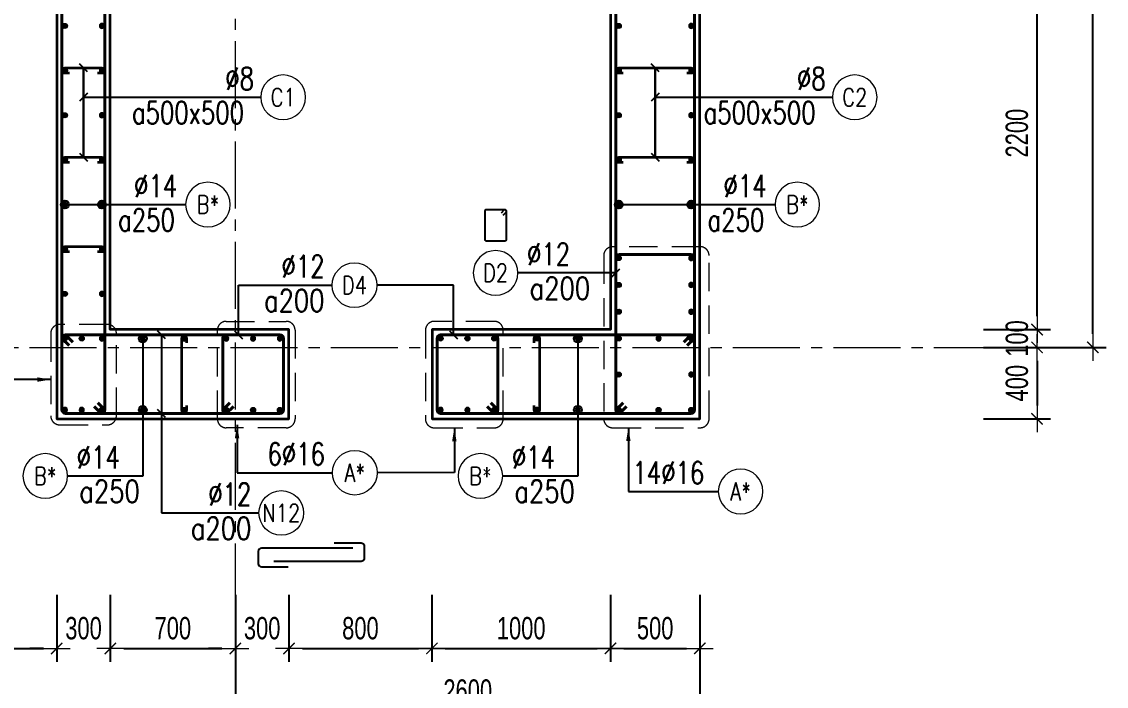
# Model space of a CAD drawing. Header units: millimetres. Extents: x 988833 to 1318015, y -9365 to 47591.
# Drawn here: x 1161304 to 1167376, y -1012 to 2710 of the extents above; entities that cross this region are included whole.
import ezdxf
from ezdxf.enums import TextEntityAlignment as Align

# ---------------------------------------------------------------- set-up
doc = ezdxf.new("R2010")
doc.units = ezdxf.units.MM
doc.header["$MEASUREMENT"] = 0
doc.linetypes.add('HIDDEN2', pattern=[4.7625, 3.175, -1.5875])
doc.linetypes.add('OF_Grid_1$0$CENTER2', pattern=[1.125, 0.75, -0.125, 0.125, -0.125])
doc.layers.get('0').update_dxf_attribs({"lineweight": 20})
doc.layers.get('Defpoints').update_dxf_attribs({"color": 151, "lineweight": 9})
for name, color, linetype, lineweight in [('KC-LEADER', 153, 'Continuous', 18), ('KC-THEP', 6, 'Continuous', 40), ('NDC_S_DIM', 1, 'Continuous', 15), ('NDC_S_HIDDEN', 8, 'HIDDEN2', 13), ('NDC_S_LEADER', 1, 'Continuous', 15), ('NDC_S_REBAR', 4, 'Continuous', 35), ('NDC_S_STIRRUP', 4, 'Continuous', 40), ('NDC_S_VN TEXT', 7, 'Continuous', 20), ('NDC_S_WALL', 6, 'Continuous', 35), ('OF_Grid_1$0$NDC_S_AXIS', 5, 'OF_Grid_1$0$CENTER2', 13)]:
    doc.layers.add(name, color=color, linetype=linetype, lineweight=lineweight)
doc.layers.add('Ligature', color=1, linetype='Continuous')
doc.styles.add('NDC_DIM', font='', dxfattribs={"width": 0.75})
doc.styles.add('NDC_EN TXT', font='romans.shx', dxfattribs={"width": 0.8})
doc.styles.get('NDC_DIM').set_extended_font_data('Dotum')
doc.dimstyles.new('NDC_dim_30', dxfattribs={"dimscale": 30, "dimtxt": 2.5, "dimasz": 1.5, "dimexe": 1.5, "dimexo": 2.5, "dimgap": 1, "dimtad": 1, "dimdec": 0, "dimzin": 0, "dimdsep": 46, "dimtxsty": 'NDC_DIM', "dimblk": 'DIMMARK', "dimcen": 0.09, "dimdle": 1.2, "dimclrd": 1, "dimclre": 1, "dimclrt": 3, "dimadec": 0, "dimazin": 0, "dimtfac": 1, "dimtdec": 0, "dimtix": 1, "dimtofl": 0, "dimtmove": 0, "dimatfit": 3, "dimfxl": 6, "dimfxlon": 1, "dimtolj": 1, "dimtzin": 0, "dimarcsym": 0})
doc.dimstyles.new('NDC_dim_50', dxfattribs={"dimscale": 50, "dimtxt": 2.5, "dimasz": 1.5, "dimexe": 1.5, "dimexo": 2.5, "dimgap": 1, "dimtad": 1, "dimdec": 0, "dimzin": 0, "dimdsep": 46, "dimtxsty": 'NDC_DIM', "dimblk": 'DIMMARK', "dimcen": 0.09, "dimdle": 1.2, "dimclrd": 1, "dimclre": 1, "dimclrt": 3, "dimadec": 0, "dimazin": 0, "dimtfac": 1, "dimtdec": 0, "dimtix": 1, "dimtofl": 0, "dimtmove": 0, "dimatfit": 3, "dimfxl": 6, "dimfxlon": 1, "dimtolj": 1, "dimtzin": 0, "dimarcsym": 0})

# ---------------------------------------------------------------- blocks, each defined once
blk = doc.blocks.new('THEP')
at = {"layer": 'KC-LEADER', "color": 6}
blk.add_circle((0, 0), 14, dxfattribs=at)
at = {"layer": 'KC-THEP'}
for p, q in [((-14, 0), (14, 0)), ((9.9, 9.9), (-9.9, -9.9)), ((-9.9, 9.9), (9.9, -9.9)), ((0, 14), (0, -14))]:
    blk.add_line(p, q, dxfattribs=at)
blk = doc.blocks.new('DIMMARK')
at = {"layer": 'NDC_S_DIM', "color": 1}
blk.add_line((-1.5, 0), (1, 0), dxfattribs=at)
at = {"layer": 'NDC_S_DIM', "color": 2, "const_width": 0.1}
blk.add_lwpolyline([(-0.424, -0.424), (0.424, 0.424)], dxfattribs=at)
blk = doc.blocks.new('*U13')
blk.add_circle((-2.5, 0), 2.5)
at = {"layer": 'NDC_S_VN TEXT', "color": 3, "style": 'NDC_EN TXT', "width": 0.75}
blk.add_attdef('DK1', (0.5, 0.85), '', height=2.5, dxfattribs=at)
at = {"layer": 'NDC_S_VN TEXT', "color": 7, "style": 'NDC_EN TXT', "width": 0.8}
blk.add_attdef('SH2', text='', height=2, dxfattribs=at).set_placement((-2.5, 0), align=Align.MIDDLE)
blk = doc.blocks.new('*U10')
blk.add_circle((2.5, 0), 2.5)
at = {"layer": 'NDC_S_VN TEXT', "color": 3, "style": 'NDC_EN TXT'}
for tag, width, p in [('DK2', 0.75, (-0.85, 0.85)), ('KC2', 0.8, (-0.85, -2.97))]:
    blk.add_attdef(tag, text='', height=2.5, dxfattribs=dict(at, width=width)).set_placement(p, align=Align.RIGHT)
at = {"layer": 'NDC_S_VN TEXT', "color": 7, "style": 'NDC_EN TXT', "width": 0.8}
blk.add_attdef('SH3', text='', height=2, dxfattribs=at).set_placement((2.5, 0), align=Align.MIDDLE)
blk = doc.blocks.new('*U12')
blk.add_circle((-2.5, 0), 2.5)
at = {"layer": 'NDC_S_VN TEXT', "color": 3, "style": 'NDC_EN TXT', "width": 0.75}
for tag, p in [('DK1', (0.5, 0.85)), ('KC1', (0.5, -2.97))]:
    blk.add_attdef(tag, p, '', height=2.5, dxfattribs=at)
at = {"layer": 'NDC_S_VN TEXT', "color": 7, "style": 'NDC_EN TXT', "width": 0.8}
blk.add_attdef('SH2', text='', height=2, dxfattribs=at).set_placement((-2.5, 0), align=Align.MIDDLE)
blk = doc.blocks.new('*U11')
blk.add_circle((-2.5, 0), 2.5)
at = {"layer": 'NDC_S_VN TEXT', "color": 3, "style": 'NDC_EN TXT', "width": 0.75}
for tag, p in [('DK1', (0.5, 0.85)), ('KC1', (0.5, -2.97))]:
    blk.add_attdef(tag, p, '', height=2.5, dxfattribs=at)
at = {"layer": 'NDC_S_VN TEXT', "color": 7, "style": 'NDC_EN TXT', "width": 0.8}
blk.add_attdef('SH2', text='', height=2, dxfattribs=at).set_placement((-2.5, 0), align=Align.MIDDLE)
blk = doc.blocks.new('*U9')
blk.add_circle((2.5, 0), 2.5)
at = {"layer": 'NDC_S_VN TEXT', "color": 3, "style": 'NDC_EN TXT', "width": 0.75}
blk.add_attdef('DK2', text='', height=2.5, dxfattribs=at).set_placement((-0.85, 0.85), align=Align.RIGHT)
at = {"layer": 'NDC_S_VN TEXT', "color": 7, "style": 'NDC_EN TXT', "width": 0.8}
blk.add_attdef('SH3', text='', height=2, dxfattribs=at).set_placement((2.5, 0), align=Align.MIDDLE)
blk = doc.blocks.new('*D874')
at = {"layer": 'Defpoints', "color": 0, "transparency": 16777216}
for p in [(1155400.4, 485.6), (1162500.2, -336), (1155400.4, -1148.8)]:
    blk.add_point(p, dxfattribs=at)
at = {"layer": 'NDC_S_DIM', "color": 1, "lineweight": -2, "transparency": 16777216}
for p, q in [((1155400.4, -848.8), (1155400.4, -1223.8)), ((1162500.2, -848.8), (1162500.2, -1223.8)), ((1162425.2, -1148.8), (1155475.4, -1148.8))]:
    blk.add_line(p, q, dxfattribs=at)
at = {"layer": 'NDC_S_DIM', "color": 1, "lineweight": -2, "transparency": 16777216, "xscale": 75, "yscale": 75, "zscale": 75, "rotation": 180}
blk.add_blockref('DIMMARK', (1155400.4, -1148.8), dxfattribs=at)
at = {"layer": 'NDC_S_DIM', "color": 1, "lineweight": -2, "transparency": 16777216, "xscale": 75, "yscale": 75, "zscale": 75}
blk.add_blockref('DIMMARK', (1162500.2, -1148.8), dxfattribs=at)
at = {"layer": 'NDC_S_DIM', "color": 3, "transparency": 16777216, "insert": (1158950.3, -1036.2), "char_height": 125, "attachment_point": 5, "style": 'NDC_DIM'}
blk.add_mtext('\\A1;7100', dxfattribs=at)
blk = doc.blocks.new('*D852')
at = {"layer": 'Defpoints', "color": 0, "ltscale": 200, "transparency": 16777216}
for p in [(1165777.8, 885.6), (1165777.6, 485.6), (1166988.3, 485.6)]:
    blk.add_point(p, dxfattribs=at)
at = {"layer": 'NDC_S_DIM', "color": 1, "lineweight": -2, "ltscale": 200, "transparency": 16777216}
for p, q in [((1166688.3, 885.6), (1167063.3, 885.6)), ((1166988.3, 810.6), (1166988.3, 560.6)), ((1166688.3, 485.6), (1167063.3, 485.6))]:
    blk.add_line(p, q, dxfattribs=at)
at = {"layer": 'NDC_S_DIM', "color": 1, "lineweight": -2, "ltscale": 200, "transparency": 16777216, "xscale": 75, "yscale": 75, "zscale": 75}
for p, rotation in [((1166988.3, 885.6), 90), ((1166988.3, 485.6), 270)]:
    blk.add_blockref('DIMMARK', p, dxfattribs=dict(at, rotation=rotation))
at = {"layer": 'NDC_S_DIM', "color": 3, "ltscale": 200, "transparency": 16777216, "insert": (1166875.7, 685.6), "char_height": 125, "attachment_point": 5, "rotation": 90, "style": 'NDC_DIM'}
blk.add_mtext('\\A1;400', dxfattribs=at)
blk = doc.blocks.new('*D853')
at = {"layer": 'Defpoints', "color": 0, "ltscale": 200, "transparency": 16777216}
for p in [(1165777.6, 12485.6), (1167300.9, 12485.6), (1165777.6, 885.9)]:
    blk.add_point(p, dxfattribs=at)
at = {"layer": 'NDC_S_DIM', "color": 1, "lineweight": -2, "ltscale": 200, "transparency": 16777216}
for p, q in [((1167000.9, 12485.6), (1167375.9, 12485.6)), ((1167300.9, 960.9), (1167300.9, 12410.6)), ((1167000.9, 885.9), (1167375.9, 885.9))]:
    blk.add_line(p, q, dxfattribs=at)
at = {"layer": 'NDC_S_DIM', "color": 1, "lineweight": -2, "ltscale": 200, "transparency": 16777216, "xscale": 75, "yscale": 75, "zscale": 75}
for p, rotation in [((1167300.9, 12485.6), 90), ((1167300.9, 885.9), 270)]:
    blk.add_blockref('DIMMARK', p, dxfattribs=dict(at, rotation=rotation))
at = {"layer": 'NDC_S_DIM', "color": 3, "ltscale": 200, "transparency": 16777216, "insert": (1167188.3, 6685.7), "char_height": 125, "attachment_point": 5, "rotation": 90, "style": 'NDC_DIM'}
blk.add_mtext('\\A1;11600', dxfattribs=at)
blk = doc.blocks.new('*D857')
at = {"layer": 'Defpoints', "color": 0, "ltscale": 200, "transparency": 16777216}
for p in [(1160150.4, 985.6), (1161500.4, 948.4), (1161500.4, -799.6)]:
    blk.add_point(p, dxfattribs=at)
at = {"layer": 'NDC_S_DIM', "color": 1, "lineweight": -2, "ltscale": 200, "transparency": 16777216}
for p, q in [((1160150.4, -499.6), (1160150.4, -874.6)), ((1161500.4, -499.6), (1161500.4, -874.6)), ((1160225.4, -799.6), (1161425.4, -799.6))]:
    blk.add_line(p, q, dxfattribs=at)
at = {"layer": 'NDC_S_DIM', "color": 1, "lineweight": -2, "ltscale": 200, "transparency": 16777216, "xscale": 75, "yscale": 75, "zscale": 75, "rotation": 180}
blk.add_blockref('DIMMARK', (1160150.4, -799.6), dxfattribs=at)
at = {"layer": 'NDC_S_DIM', "color": 1, "lineweight": -2, "ltscale": 200, "transparency": 16777216, "xscale": 75, "yscale": 75, "zscale": 75}
blk.add_blockref('DIMMARK', (1161500.4, -799.6), dxfattribs=at)
at = {"layer": 'NDC_S_DIM', "color": 3, "ltscale": 200, "transparency": 16777216, "insert": (1160825.4, -687), "char_height": 125, "attachment_point": 5, "style": 'NDC_DIM'}
blk.add_mtext('\\A1;1350', dxfattribs=at)
blk = doc.blocks.new('*D858')
at = {"layer": 'Defpoints', "color": 0, "ltscale": 200, "transparency": 16777216}
for p in [(1161800.4, 1100.3), (1161500.4, 948.4), (1161800.4, -799.6)]:
    blk.add_point(p, dxfattribs=at)
at = {"layer": 'NDC_S_DIM', "color": 1, "lineweight": -2, "ltscale": 200, "transparency": 16777216}
for p, q in [((1161500.4, -499.6), (1161500.4, -874.6)), ((1161800.4, -499.6), (1161800.4, -874.6)), ((1161425.4, -799.6), (1161350.4, -799.6)), ((1161875.4, -799.6), (1161950.4, -799.6))]:
    blk.add_line(p, q, dxfattribs=at)
at = {"layer": 'NDC_S_DIM', "color": 1, "lineweight": -2, "ltscale": 200, "transparency": 16777216, "xscale": 75, "yscale": 75, "zscale": 75}
blk.add_blockref('DIMMARK', (1161500.4, -799.6), dxfattribs=at)
at = {"layer": 'NDC_S_DIM', "color": 1, "lineweight": -2, "ltscale": 200, "transparency": 16777216, "xscale": 75, "yscale": 75, "zscale": 75, "rotation": 180}
blk.add_blockref('DIMMARK', (1161800.4, -799.6), dxfattribs=at)
at = {"layer": 'NDC_S_DIM', "color": 3, "ltscale": 200, "transparency": 16777216, "insert": (1161650.4, -687), "char_height": 125, "attachment_point": 5, "style": 'NDC_DIM'}
blk.add_mtext('\\A1;300', dxfattribs=at)
blk = doc.blocks.new('*D859')
at = {"layer": 'Defpoints', "color": 0, "ltscale": 200, "transparency": 16777216}
for p in [(1161800.4, 1100.3), (1162500.2, 985.6), (1162500.2, -799.6)]:
    blk.add_point(p, dxfattribs=at)
at = {"layer": 'NDC_S_DIM', "color": 1, "lineweight": -2, "ltscale": 200, "transparency": 16777216}
for p, q in [((1161800.4, -499.6), (1161800.4, -874.6)), ((1162500.2, -499.6), (1162500.2, -874.6)), ((1161875.4, -799.6), (1162425.2, -799.6))]:
    blk.add_line(p, q, dxfattribs=at)
at = {"layer": 'NDC_S_DIM', "color": 1, "lineweight": -2, "ltscale": 200, "transparency": 16777216, "xscale": 75, "yscale": 75, "zscale": 75, "rotation": 180}
blk.add_blockref('DIMMARK', (1161800.4, -799.6), dxfattribs=at)
at = {"layer": 'NDC_S_DIM', "color": 1, "lineweight": -2, "ltscale": 200, "transparency": 16777216, "xscale": 75, "yscale": 75, "zscale": 75}
blk.add_blockref('DIMMARK', (1162500.2, -799.6), dxfattribs=at)
at = {"layer": 'NDC_S_DIM', "color": 3, "ltscale": 200, "transparency": 16777216, "insert": (1162150.3, -687), "char_height": 125, "attachment_point": 5, "style": 'NDC_DIM'}
blk.add_mtext('\\A1;700', dxfattribs=at)
blk = doc.blocks.new('*D860')
at = {"layer": 'Defpoints', "color": 0, "ltscale": 200, "transparency": 16777216}
for p in [(1162500.2, 985.6), (1162800.4, 985.6), (1162800.4, -799.6)]:
    blk.add_point(p, dxfattribs=at)
at = {"layer": 'NDC_S_DIM', "color": 1, "lineweight": -2, "ltscale": 200, "transparency": 16777216}
for p, q in [((1162500.2, -499.6), (1162500.2, -874.6)), ((1162800.4, -499.6), (1162800.4, -874.6)), ((1162425.2, -799.6), (1162350.2, -799.6)), ((1162875.4, -799.6), (1162950.4, -799.6))]:
    blk.add_line(p, q, dxfattribs=at)
at = {"layer": 'NDC_S_DIM', "color": 1, "lineweight": -2, "ltscale": 200, "transparency": 16777216, "xscale": 75, "yscale": 75, "zscale": 75}
blk.add_blockref('DIMMARK', (1162500.2, -799.6), dxfattribs=at)
at = {"layer": 'NDC_S_DIM', "color": 1, "lineweight": -2, "ltscale": 200, "transparency": 16777216, "xscale": 75, "yscale": 75, "zscale": 75, "rotation": 180}
blk.add_blockref('DIMMARK', (1162800.4, -799.6), dxfattribs=at)
at = {"layer": 'NDC_S_DIM', "color": 3, "ltscale": 200, "transparency": 16777216, "insert": (1162650.3, -687), "char_height": 125, "attachment_point": 5, "style": 'NDC_DIM'}
blk.add_mtext('\\A1;300', dxfattribs=at)
blk = doc.blocks.new('*D861')
at = {"layer": 'Defpoints', "color": 0, "ltscale": 200, "transparency": 16777216}
for p in [(1162800.4, 985.6), (1163600.4, 985.6), (1163600.4, -799.6)]:
    blk.add_point(p, dxfattribs=at)
at = {"layer": 'NDC_S_DIM', "color": 1, "lineweight": -2, "ltscale": 200, "transparency": 16777216}
for p, q in [((1162800.4, -499.6), (1162800.4, -874.6)), ((1163600.4, -499.6), (1163600.4, -874.6)), ((1162875.4, -799.6), (1163525.4, -799.6))]:
    blk.add_line(p, q, dxfattribs=at)
at = {"layer": 'NDC_S_DIM', "color": 1, "lineweight": -2, "ltscale": 200, "transparency": 16777216, "xscale": 75, "yscale": 75, "zscale": 75, "rotation": 180}
blk.add_blockref('DIMMARK', (1162800.4, -799.6), dxfattribs=at)
at = {"layer": 'NDC_S_DIM', "color": 1, "lineweight": -2, "ltscale": 200, "transparency": 16777216, "xscale": 75, "yscale": 75, "zscale": 75}
blk.add_blockref('DIMMARK', (1163600.4, -799.6), dxfattribs=at)
at = {"layer": 'NDC_S_DIM', "color": 3, "ltscale": 200, "transparency": 16777216, "insert": (1163200.4, -687), "char_height": 125, "attachment_point": 5, "style": 'NDC_DIM'}
blk.add_mtext('\\A1;800', dxfattribs=at)
blk = doc.blocks.new('*D862')
at = {"layer": 'Defpoints', "color": 0, "ltscale": 200, "transparency": 16777216}
for p in [(1163600.4, 985.6), (1164600.4, 985.6), (1164600.4, -799.6)]:
    blk.add_point(p, dxfattribs=at)
at = {"layer": 'NDC_S_DIM', "color": 1, "lineweight": -2, "ltscale": 200, "transparency": 16777216}
for p, q in [((1163600.4, -499.6), (1163600.4, -874.6)), ((1164600.4, -499.6), (1164600.4, -874.6)), ((1163675.4, -799.6), (1164525.4, -799.6))]:
    blk.add_line(p, q, dxfattribs=at)
at = {"layer": 'NDC_S_DIM', "color": 1, "lineweight": -2, "ltscale": 200, "transparency": 16777216, "xscale": 75, "yscale": 75, "zscale": 75, "rotation": 180}
blk.add_blockref('DIMMARK', (1163600.4, -799.6), dxfattribs=at)
at = {"layer": 'NDC_S_DIM', "color": 1, "lineweight": -2, "ltscale": 200, "transparency": 16777216, "xscale": 75, "yscale": 75, "zscale": 75}
blk.add_blockref('DIMMARK', (1164600.4, -799.6), dxfattribs=at)
at = {"layer": 'NDC_S_DIM', "color": 3, "ltscale": 200, "transparency": 16777216, "insert": (1164100.4, -687), "char_height": 125, "attachment_point": 5, "style": 'NDC_DIM'}
blk.add_mtext('\\A1;1000', dxfattribs=at)
blk = doc.blocks.new('*D863')
at = {"layer": 'Defpoints', "color": 0, "ltscale": 200, "transparency": 16777216}
for p in [(1164600.4, 985.6), (1165100.4, 985.6), (1165100.4, -799.6)]:
    blk.add_point(p, dxfattribs=at)
at = {"layer": 'NDC_S_DIM', "color": 1, "lineweight": -2, "ltscale": 200, "transparency": 16777216}
for p, q in [((1164600.4, -499.6), (1164600.4, -874.6)), ((1165100.4, -499.6), (1165100.4, -874.6)), ((1164675.4, -799.6), (1165025.4, -799.6))]:
    blk.add_line(p, q, dxfattribs=at)
at = {"layer": 'NDC_S_DIM', "color": 1, "lineweight": -2, "ltscale": 200, "transparency": 16777216, "xscale": 75, "yscale": 75, "zscale": 75, "rotation": 180}
blk.add_blockref('DIMMARK', (1164600.4, -799.6), dxfattribs=at)
at = {"layer": 'NDC_S_DIM', "color": 1, "lineweight": -2, "ltscale": 200, "transparency": 16777216, "xscale": 75, "yscale": 75, "zscale": 75}
blk.add_blockref('DIMMARK', (1165100.4, -799.6), dxfattribs=at)
at = {"layer": 'NDC_S_DIM', "color": 3, "ltscale": 200, "transparency": 16777216, "insert": (1164850.4, -687), "char_height": 125, "attachment_point": 5, "style": 'NDC_DIM'}
blk.add_mtext('\\A1;500', dxfattribs=at)
blk = doc.blocks.new('*D864')
at = {"layer": 'Defpoints', "color": 0, "ltscale": 200, "transparency": 16777216}
for p in [(1165101.4, 599.2), (1162501.2, -336), (1165101.4, -1148.8)]:
    blk.add_point(p, dxfattribs=at)
at = {"layer": 'NDC_S_DIM', "color": 1, "lineweight": -2, "ltscale": 200, "transparency": 16777216}
for p, q in [((1162501.2, -848.8), (1162501.2, -1223.8)), ((1165101.4, -848.8), (1165101.4, -1223.8)), ((1162576.2, -1148.8), (1165026.4, -1148.8))]:
    blk.add_line(p, q, dxfattribs=at)
at = {"layer": 'NDC_S_DIM', "color": 1, "lineweight": -2, "ltscale": 200, "transparency": 16777216, "xscale": 75, "yscale": 75, "zscale": 75, "rotation": 180}
blk.add_blockref('DIMMARK', (1162501.2, -1148.8), dxfattribs=at)
at = {"layer": 'NDC_S_DIM', "color": 1, "lineweight": -2, "ltscale": 200, "transparency": 16777216, "xscale": 75, "yscale": 75, "zscale": 75}
blk.add_blockref('DIMMARK', (1165101.4, -1148.8), dxfattribs=at)
at = {"layer": 'NDC_S_DIM', "color": 3, "ltscale": 200, "transparency": 16777216, "insert": (1163801.3, -1036.2), "char_height": 125, "attachment_point": 5, "style": 'NDC_DIM'}
blk.add_mtext('\\A1;2600', dxfattribs=at)
blk = doc.blocks.new('*D889')
at = {"layer": 'Defpoints', "color": 0, "ltscale": 200, "transparency": 16777216}
for p in [(1164600.4, 985.6), (1166988.3, 985.6), (1165777.8, 885.6)]:
    blk.add_point(p, dxfattribs=at)
at = {"layer": 'NDC_S_DIM', "color": 1, "lineweight": -2, "ltscale": 200, "transparency": 16777216}
for p, q in [((1166988.3, 1060.6), (1166988.3, 1135.6)), ((1166688.3, 985.6), (1167063.3, 985.6)), ((1166688.3, 885.6), (1167063.3, 885.6)), ((1166988.3, 810.6), (1166988.3, 735.6))]:
    blk.add_line(p, q, dxfattribs=at)
at = {"layer": 'NDC_S_DIM', "color": 1, "lineweight": -2, "ltscale": 200, "transparency": 16777216, "xscale": 75, "yscale": 75, "zscale": 75}
for p, rotation in [((1166988.3, 985.6), 270), ((1166988.3, 885.6), 90)]:
    blk.add_blockref('DIMMARK', p, dxfattribs=dict(at, rotation=rotation))
at = {"layer": 'NDC_S_DIM', "color": 3, "ltscale": 200, "transparency": 16777216, "insert": (1166875.7, 935.6), "char_height": 125, "attachment_point": 5, "rotation": 90, "style": 'NDC_DIM'}
blk.add_mtext('\\A1;100', dxfattribs=at)
blk = doc.blocks.new('*D890')
at = {"layer": 'Defpoints', "color": 0, "ltscale": 200, "transparency": 16777216}
for p in [(1164517.6, 3185.6), (1166988.3, 3185.6), (1164600.4, 985.6)]:
    blk.add_point(p, dxfattribs=at)
at = {"layer": 'NDC_S_DIM', "color": 1, "lineweight": -2, "ltscale": 200, "transparency": 16777216}
for p, q in [((1166688.3, 3185.6), (1167063.3, 3185.6)), ((1166988.3, 1060.6), (1166988.3, 3110.6)), ((1166688.3, 985.6), (1167063.3, 985.6))]:
    blk.add_line(p, q, dxfattribs=at)
at = {"layer": 'NDC_S_DIM', "color": 1, "lineweight": -2, "ltscale": 200, "transparency": 16777216, "xscale": 75, "yscale": 75, "zscale": 75}
for p, rotation in [((1166988.3, 3185.6), 90), ((1166988.3, 985.6), 270)]:
    blk.add_blockref('DIMMARK', p, dxfattribs=dict(at, rotation=rotation))
at = {"layer": 'NDC_S_DIM', "color": 3, "ltscale": 200, "transparency": 16777216, "insert": (1166875.7, 2085.6), "char_height": 125, "attachment_point": 5, "rotation": 90, "style": 'NDC_DIM'}
blk.add_mtext('\\A1;2200', dxfattribs=at)

msp = doc.modelspace()

# ---------------------------------------------------------------- linework, layer by layer
at = {"layer": 'Ligature'}
for points in [[(1163999.7, 1626.5), (1164015.6, 1642.4, 0.668179), (1164009.8, 1656.4), (1163905.2, 1656.4, 0.414214), (1163897.1, 1648.2), (1163897.1, 1491.1, 0.414214), (1163905.2, 1482.9), (1164009.8, 1482.9, 0.414214), (1164018, 1491.1), (1164018, 1648.2, 0.668179), (1164004.1, 1654), (1163988.1, 1638)], [(1163157.7, -238.7), (1162646, -238.7, 0.414214), (1162628.4, -256.3), (1162628.4, -325.4, 0.414214), (1162646, -343), (1162796.2, -343)], [(1163054, -208.6), (1163204.3, -208.6, -0.414214), (1163221.9, -226.2), (1163221.9, -295.4, -0.414214), (1163204.3, -313), (1162716.1, -313)]]:
    msp.add_lwpolyline(points, format="xyb", dxfattribs=at)
at = {"layer": 'NDC_S_HIDDEN', "ltscale": 50}
for points in [[(1165102.4, 1449.6), (1164612.4, 1449.6, 0.414214), (1164562.4, 1399.6), (1164562.4, 486, 0.414214), (1164612.4, 436), (1165102.4, 436, 0.414214), (1165152.4, 486), (1165152.4, 1399.6, 0.414214)], [(1161784.5, 1014.2), (1161516.7, 1014.2, 0.414214), (1161466.7, 964.2), (1161466.7, 502.4, 0.414214), (1161516.7, 452.4), (1161784.5, 452.4, 0.414214), (1161834.5, 502.4), (1161834.5, 964.2, 0.414214)], [(1162449.6, 1031.8), (1162784.8, 1031.8, -0.414214), (1162834.8, 981.8), (1162834.8, 485.6, -0.414214), (1162784.8, 435.6), (1162449.6, 435.6, -0.414214), (1162399.6, 485.6), (1162399.6, 981.8, -0.414214)], [(1163949.6, 1031.8), (1163614.3, 1031.8, 0.414214), (1163564.3, 981.8), (1163564.3, 485.6, 0.414214), (1163614.3, 435.6), (1163949.6, 435.6, 0.414214), (1163999.6, 485.6), (1163999.6, 981.8, 0.414214)]]:
    msp.add_lwpolyline(points, format="xyb", close=True, dxfattribs=at)
at = {"layer": 'NDC_S_REBAR'}
for points in [[(1161571.1, 2420.6), (1161546.1, 2420.6, -1), (1161546.1, 2450.6), (1161753.1, 2450.6, -1), (1161753.1, 2420.6), (1161728.1, 2420.6)], [(1164671.9, 2420.6), (1164646.9, 2420.6, -1), (1164646.9, 2450.6), (1165052.3, 2450.6, -1), (1165052.3, 2420.6), (1165027.3, 2420.6)], [(1161571.1, 1920.6), (1161546.1, 1920.6, -1), (1161546.1, 1950.6), (1161753.1, 1950.6, -1), (1161753.1, 1920.6), (1161728.1, 1920.6)], [(1164671.9, 1920.6), (1164646.9, 1920.6, -1), (1164646.9, 1950.6), (1165052.3, 1950.6, -1), (1165052.3, 1920.6), (1165027.3, 1920.6)], [(1161571.1, 1420.6), (1161546.1, 1420.6, -1), (1161546.1, 1450.6), (1161753.1, 1450.6, -1), (1161753.1, 1420.6), (1161728.1, 1420.6)], [(1162228.6, 910.6), (1162228.6, 935.6, 1), (1162198.6, 935.6), (1162198.6, 535.6, 1), (1162228.6, 535.6), (1162228.6, 560.6)], [(1164173, 910.6), (1164173, 935.6, -1), (1164203, 935.6), (1164203, 535.6, -1), (1164173, 535.6), (1164173, 560.6)]]:
    msp.add_lwpolyline(points, format="xyb", dxfattribs=at)
at = {"layer": 'NDC_S_STIRRUP'}
for points in [[(1161729.6, 575.6), (1161769.6, 535.6, -0.414214), (1161749.6, 515.6), (1161549.6, 515.6, -0.414214), (1161529.6, 535.6), (1161529.6, 12835.6, -0.414214), (1161549.6, 12855.6), (1161749.6, 12855.6, -0.414214), (1161769.6, 12835.6), (1161769.6, 535.6, -0.414214), (1161749.6, 515.6), (1161709.6, 555.6)], [(1164630.4, 10085.6), (1164630.4, 10085.6), (1164630.4, 535.6, 0.414214), (1164650.4, 515.6), (1165050.4, 515.6, 0.414214), (1165070.4, 535.6), (1165070.4, 3786.3), (1165060.4, 3756.3)], [(1164670.4, 575.6), (1164630.4, 535.6, 0.414214), (1164650.4, 515.6), (1165050.4, 515.6, 0.414214), (1165070.4, 535.6), (1165070.4, 1385.4, 0.414214), (1165050.4, 1405.4), (1164650.4, 1405.4, 0.414214), (1164630.4, 1385.4), (1164630.4, 535.6, 0.414214), (1164650.4, 515.6), (1164690.4, 555.6)], [(1161589.6, 915.6), (1161549.6, 955.6, 0.414214), (1161529.6, 935.6), (1161529.6, 535.6, 0.414214), (1161549.6, 515.6), (1162749.6, 515.6, 0.414214), (1162769.6, 535.6), (1162769.6, 935.6, 0.414214), (1162749.6, 955.6), (1161549.6, 955.6, 0.414214), (1161529.6, 935.6), (1161569.6, 895.6)], [(1162469.6, 575.6), (1162429.6, 535.6, 0.414214), (1162449.6, 515.6), (1162749.6, 515.6, 0.414214), (1162769.6, 535.6), (1162769.6, 935.6, 0.414214), (1162749.6, 955.6), (1162449.6, 955.6, 0.414214), (1162429.6, 935.6), (1162429.6, 535.6, 0.414214), (1162449.6, 515.6), (1162489.6, 555.6)], [(1165010.4, 915.6), (1165050.4, 955.6, -0.414214), (1165070.4, 935.6), (1165070.4, 535.6, -0.414214), (1165050.4, 515.6), (1163649.6, 515.6, -0.414214), (1163629.6, 535.6), (1163629.6, 935.6, -0.414214), (1163649.6, 955.6), (1165050.4, 955.6, -0.414214), (1165070.4, 935.6), (1165030.4, 895.6)], [(1163929.6, 575.6), (1163969.6, 535.6, -0.414214), (1163949.6, 515.6), (1163649.6, 515.6, -0.414214), (1163629.6, 535.6), (1163629.6, 935.6, -0.414214), (1163649.6, 955.6), (1163949.6, 955.6, -0.414214), (1163969.6, 935.6), (1163969.6, 535.6, -0.414214), (1163949.6, 515.6), (1163909.6, 555.6)]]:
    msp.add_lwpolyline(points, format="xyb", dxfattribs=at)
at = {"layer": 'NDC_S_WALL'}
msp.add_lwpolyline([(1161500.4, 9885.6), (1161500.4, 485.6), (1162799.2, 485.6), (1162799.2, 485.6), (1162799.2, 985.6), (1162799.2, 985.6), (1161800.4, 985.6), (1161800.4, 3185.6), (1161800.4, 3185.6), (1164600.4, 3185.6), (1164600.4, 3185.6), (1164600.4, 985.6), (1163601.5, 985.6), (1163601.5, 985.6), (1163601.5, 485.6), (1163601.5, 485.6), (1165100.4, 485.6), (1165100.4, 12885.6)], dxfattribs=at)
at = {"layer": 'OF_Grid_1$0$NDC_S_AXIS', "ltscale": 500}
for p, q in [((1162501.2, -1148.8), (1162501.2, 14547.4)), ((1153473.2, 885.6), (1167300.9, 885.6))]:
    msp.add_line(p, q, dxfattribs=at)

# ---------------------------------------------------------------- block references
at = {"layer": 'KC-THEP'}
for p, rotation in [((1161546.1, 2685.6), 189.6685644363809), ((1164646.9, 2685.6), 189.6685644363809), ((1161546.1, 2435.6), 189.6685644363809), ((1164646.9, 2435.6), 189.6685644363809), ((1161546.1, 2185.6), 189.6685644363809), ((1164646.9, 2185.6), 189.6685644363809), ((1161546.1, 1935.6), 189.6685644363809), ((1164646.9, 1935.6), 189.6685644363809), ((1161546.1, 1685.6), 189.6685644363809), ((1164646.9, 1685.6), 189.6685644363809), ((1161546.1, 1435.6), 189.6685644363809), ((1164646.9, 1385.6), 189.6685644363809), ((1164646.9, 1235.6), 189.6685644363809), ((1161546.1, 1185.6), 189.6685644363809), ((1164646.9, 1085.6), 189.6685644363809), ((1161546.1, 935.6), 189.6685644363809), ((1161640.2, 935.6), 189.6685644363809), ((1163649.6, 935.6), 189.6685644363809), ((1163799.6, 935.6), 189.6685644363809), ((1163949.6, 935.6), 189.6685644363809), ((1164188, 935.6), 189.6685644363809), ((1164417.5, 935.6), 189.6685644363809), ((1164646.9, 935.6), 189.6685644363809), ((1164646.9, 733.9), 189.6685644363809), ((1161753.1, 535.6), 9.66856443638095), ((1161981.7, 535.6), 9.66856443638095), ((1162213.6, 535.6), 9.66856443638095), ((1162449.6, 535.6), 9.668564436380946), ((1162599.6, 535.6), 9.668564436380946), ((1162749.6, 535.6), 9.668564436380946), ((1164869.8, 535.6), 9.66856443638095), ((1165052.3, 535.6), 9.66856443638095)]:
    msp.add_blockref('THEP', p, dxfattribs=dict(at, rotation=rotation))
at = {"layer": 'KC-THEP', "xscale": -1}
for p, rotation in [((1161753.1, 2685.6), 170.331435563619), ((1165052.3, 2685.6), 170.331435563619), ((1161753.1, 2435.6), 170.331435563619), ((1165052.3, 2435.6), 170.331435563619), ((1161753.1, 2185.6), 170.331435563619), ((1165052.3, 2185.6), 170.331435563619), ((1161753.1, 1935.6), 170.331435563619), ((1165052.3, 1935.6), 170.331435563619), ((1161753.1, 1685.6), 170.331435563619), ((1165052.3, 1685.6), 170.331435563619), ((1161753.1, 1435.6), 170.331435563619), ((1165052.3, 1385.6), 170.3314355636193), ((1165052.3, 1235.6), 170.331435563619), ((1161753.1, 1185.6), 170.331435563619), ((1165052.3, 1085.6), 170.331435563619), ((1161753.1, 935.6), 170.331435563619), ((1161981.7, 935.6), 170.331435563619), ((1162213.6, 935.6), 170.331435563619), ((1162449.6, 935.6), 170.331435563619), ((1162599.6, 935.6), 170.331435563619), ((1162749.6, 935.6), 170.331435563619), ((1164869.8, 935.6), 170.331435563619), ((1165052.3, 935.6), 170.331435563619), ((1165052.3, 733.9), 170.331435563619), ((1161546.1, 535.6), 350.3314355636191), ((1161640.2, 535.6), 350.3314355636191), ((1163649.6, 535.6), 350.3314355636191), ((1163799.6, 535.6), 350.3314355636191), ((1163949.6, 535.6), 350.3314355636191), ((1164188, 535.6), 350.3314355636191), ((1164417.5, 535.6), 350.3314355636191), ((1164646.9, 535.6), 350.3314355636191)]:
    msp.add_blockref('THEP', p, dxfattribs=dict(at, rotation=rotation))
at = {"layer": 'NDC_S_VN TEXT'}
ref = msp.add_blockref('*U12', (1162642.9, 2286.2), dxfattribs=dict(at, xscale=-50, yscale=50, zscale=50))
ref.add_attrib('SH2', 'C1', dxfattribs={"color": 7, "height": 100, "style": 'NDC_EN TXT', "width": 0.8}).set_placement((1162767.9, 2286.2), align=Align.MIDDLE)
ref.add_attrib('DK1', '%%c8', (1162443.8, 2328.5), dxfattribs={"color": 3, "height": 125, "style": 'NDC_EN TXT', "width": 0.75})
ref.add_attrib('KC1', 'a500x500', (1161921.5, 2137.6), dxfattribs={"color": 3, "height": 125, "style": 'NDC_EN TXT', "width": 0.75})
ref = msp.add_blockref('*U12', (1165842.9, 2286.2), dxfattribs=dict(at, xscale=-50, yscale=50, zscale=50))
ref.add_attrib('SH2', 'C2', dxfattribs={"color": 7, "height": 100, "style": 'NDC_EN TXT', "width": 0.8}).set_placement((1165967.9, 2286.2), align=Align.MIDDLE)
ref.add_attrib('DK1', '%%c8', (1165643.8, 2328.5), dxfattribs={"color": 3, "height": 125, "style": 'NDC_EN TXT', "width": 0.75})
ref.add_attrib('KC1', 'a500x500', (1165121.5, 2137.6), dxfattribs={"color": 3, "height": 125, "style": 'NDC_EN TXT', "width": 0.75})
ref = msp.add_blockref('*U11', (1162222, 1685.6), dxfattribs=dict(at, xscale=-50, yscale=50, zscale=50))
ref.add_attrib('SH2', 'B*', dxfattribs={"color": 7, "height": 100, "style": 'NDC_EN TXT', "width": 0.8}).set_placement((1162347, 1685.6), align=Align.MIDDLE)
ref.add_attrib('DK1', '%%C14', (1161933.6, 1727.9), dxfattribs={"color": 3, "height": 125, "style": 'NDC_EN TXT', "width": 0.75})
ref.add_attrib('KC1', 'a250', (1161844.3, 1537), dxfattribs={"color": 3, "height": 125, "style": 'NDC_EN TXT', "width": 0.75})
ref = msp.add_blockref('*U11', (1165521.3, 1685.6), dxfattribs=dict(at, xscale=-50, yscale=50, zscale=50))
ref.add_attrib('SH2', 'B*', dxfattribs={"color": 7, "height": 100, "style": 'NDC_EN TXT', "width": 0.8}).set_placement((1165646.3, 1685.6), align=Align.MIDDLE)
ref.add_attrib('DK1', '%%C14', (1165232.9, 1727.9), dxfattribs={"color": 3, "height": 125, "style": 'NDC_EN TXT', "width": 0.75})
ref.add_attrib('KC1', 'a250', (1165143.6, 1537), dxfattribs={"color": 3, "height": 125, "style": 'NDC_EN TXT', "width": 0.75})
ref = msp.add_blockref('*U10', (1164081.9, 1303.1), dxfattribs=dict(at, xscale=-50, yscale=50, zscale=50))
ref.add_attrib('SH3', 'D2', dxfattribs={"color": 7, "height": 100, "style": 'NDC_EN TXT', "width": 0.8}).set_placement((1163956.9, 1303.1), align=Align.MIDDLE)
ref.add_attrib('DK2', '%%C12', dxfattribs={"color": 3, "height": 125, "style": 'NDC_EN TXT', "width": 0.75}).set_placement((1164374.4, 1345.4), align=Align.RIGHT)
ref.add_attrib('KC2', 'a200', dxfattribs={"color": 3, "height": 125, "style": 'NDC_EN TXT', "width": 0.8}).set_placement((1164486.3, 1154.5), align=Align.RIGHT)
at = {"layer": 'NDC_S_VN TEXT', "xscale": 50, "yscale": 50, "zscale": 50}
for name, p, values in [('*U10', (1163042.1, 1234.3), {'SH3': 'D4', 'DK2': '%%C12', 'KC2': 'a200'}), ('*U9', (1163044, 184.1), {'SH3': 'A*', 'DK2': '6%%C16'}), ('*U10', (1162632.3, -41.1), {'SH3': 'N12', 'DK2': '%%C12', 'KC2': 'a200'})]:
    msp.add_blockref(name, p, dxfattribs=at).add_auto_attribs(values)
at = {"layer": 'NDC_S_VN TEXT'}
ref = msp.add_blockref('*U10', (1161561.1, 165.9), dxfattribs=dict(at, xscale=-50, yscale=50, zscale=50))
ref.add_attrib('SH3', 'B*', dxfattribs={"color": 7, "height": 100, "style": 'NDC_EN TXT', "width": 0.8}).set_placement((1161436.1, 165.9), align=Align.MIDDLE)
ref.add_attrib('DK2', '%%C14', dxfattribs={"color": 3, "height": 125, "style": 'NDC_EN TXT', "width": 0.75}).set_placement((1161853.6, 208.2), align=Align.RIGHT)
ref.add_attrib('KC2', 'a250', dxfattribs={"color": 3, "height": 125, "style": 'NDC_EN TXT', "width": 0.8}).set_placement((1161965.5, 17.3), align=Align.RIGHT)
ref = msp.add_blockref('*U10', (1163996.8, 165.9), dxfattribs=dict(at, xscale=-50, yscale=50, zscale=50))
ref.add_attrib('SH3', 'B*', dxfattribs={"color": 7, "height": 100, "style": 'NDC_EN TXT', "width": 0.8}).set_placement((1163871.8, 165.9), align=Align.MIDDLE)
ref.add_attrib('DK2', '%%C14', dxfattribs={"color": 3, "height": 125, "style": 'NDC_EN TXT', "width": 0.75}).set_placement((1164289.3, 208.2), align=Align.RIGHT)
ref.add_attrib('KC2', 'a250', dxfattribs={"color": 3, "height": 125, "style": 'NDC_EN TXT', "width": 0.8}).set_placement((1164401.3, 17.3), align=Align.RIGHT)
ref = msp.add_blockref('*U13', (1165203.8, 79.1), dxfattribs=dict(at, xscale=-50, yscale=50, zscale=50))
ref.add_attrib('SH2', 'A*', dxfattribs={"color": 7, "height": 100, "style": 'NDC_EN TXT', "width": 0.8}).set_placement((1165328.8, 79.1), align=Align.MIDDLE)
ref.add_attrib('DK1', '14%%C16', (1164723.4, 121.3), dxfattribs={"color": 3, "height": 125, "style": 'NDC_EN TXT', "width": 0.75})

# ---------------------------------------------------------------- dimensions: what is measured, and where the dimension line sits
at = {"layer": 'NDC_S_DIM', "ltscale": 200}
for base, p1, p2, angle, picture, middle in [((1167300.9, 12485.6), (1165777.6, 885.9), (1165777.6, 12485.6), 90, '*D853', (1167188.3, 6685.7)), ((1166988.3, 3185.6), (1164600.4, 985.6), (1164517.6, 3185.6), 90, '*D890', (1166875.7, 2085.6)), ((1161800.4, -799.6), (1161500.4, 948.4), (1161800.4, 1100.3), 180, '*D858', (1161650.4, -687)), ((1162500.2, -799.6), (1161800.4, 1100.3), (1162500.2, 985.6), 180, '*D859', (1162150.3, -687)), ((1166988.3, 985.6), (1165777.8, 885.6), (1164600.4, 985.6), 90, '*D889', (1166875.7, 935.6)), ((1161500.4, -799.6), (1160150.4, 985.6), (1161500.4, 948.4), 180, '*D857', (1160825.4, -687)), ((1162800.4, -799.6), (1162500.2, 985.6), (1162800.4, 985.6), 180, '*D860', (1162650.3, -687)), ((1163600.4, -799.6), (1162800.4, 985.6), (1163600.4, 985.6), 180, '*D861', (1163200.4, -687)), ((1164600.4, -799.6), (1163600.4, 985.6), (1164600.4, 985.6), 180, '*D862', (1164100.4, -687)), ((1165100.4, -799.6), (1164600.4, 985.6), (1165100.4, 985.6), 180, '*D863', (1164850.4, -687)), ((1165101.4, -1148.8), (1162501.2, -336), (1165101.4, 599.2), 180, '*D864', (1163801.3, -1036.2))]:
    dim = msp.add_linear_dim(base=base, p1=p1, p2=p2, angle=angle, dimstyle='NDC_dim_50', override={"dimtmove": 1}, dxfattribs=at)
    dim.commit()
    dim.dimension.update_dxf_attribs({"geometry": picture, "text_midpoint": middle})
dim = msp.add_linear_dim(base=(1166988.3, 485.6), p1=(1165777.8, 885.6), p2=(1165777.6, 485.6), angle=90, dimstyle='NDC_dim_50', override={"dimtmove": 1}, dxfattribs=at)
dim.commit()
dim.dimension.update_dxf_attribs({"geometry": '*D852', "text_midpoint": (1166988.3, 685.6), "dimtype": 160})
at = {"layer": 'NDC_S_DIM'}
dim = msp.add_linear_dim(base=(1155400.4, -1148.8), p1=(1162500.2, -336), p2=(1155400.4, 485.6), angle=180, dimstyle='NDC_dim_50', override={"dimtmove": 1}, dxfattribs=at)
dim.commit()
dim.dimension.update_dxf_attribs({"geometry": '*D874', "text_midpoint": (1158950.3, -1036.2)})

# ---------------------------------------------------------------- leaders
at = {"layer": 'NDC_S_LEADER'}
for points, dimstyle, override in [([(1161649.6, 2450.6), (1161649.6, 1950.6)], 'NDC_dim_30', {"dimtad": 0, "dimldrblk": 'Oblique'}), ([(1161649.6, 1950.6), (1161649.6, 2450.6)], 'NDC_dim_30', {"dimtad": 0, "dimldrblk": 'Oblique'}), ([(1164849.6, 2450.6), (1164849.6, 1950.6)], 'NDC_dim_30', {"dimtad": 0, "dimldrblk": 'Oblique'}), ([(1164849.6, 1950.6), (1164849.6, 2450.6)], 'NDC_dim_30', {"dimtad": 0, "dimldrblk": 'Oblique'}), ([(1161649.6, 2286.2), (1162642.9, 2286.2)], 'NDC_dim_30', {"dimtad": 0, "dimldrblk": 'Oblique'}), ([(1164849.6, 2286.2), (1165842.9, 2286.2)], 'NDC_dim_30', {"dimtad": 0, "dimldrblk": 'Oblique'}), ([(1161546.1, 1685.6), (1162222, 1685.6)], 'NDC_dim_30', {"dimtad": 0, "dimldrblk": 'Origin'}), ([(1161753.1, 1685.6), (1162222, 1685.6)], 'NDC_dim_30', {"dimtad": 0, "dimldrblk": 'Origin'}), ([(1164646.9, 1685.6), (1165521.3, 1685.6)], 'NDC_dim_30', {"dimtad": 0, "dimldrblk": 'Origin'}), ([(1165052.3, 1685.6), (1165521.3, 1685.6)], 'NDC_dim_30', {"dimtad": 0, "dimldrblk": 'Origin'}), ([(1164630.4, 1303.1), (1164084, 1303.1)], 'NDC_dim_30', {"dimtad": 0, "dimldrblk": 'Oblique'}), ([(1162517.6, 955.6), (1162517.6, 1234.3), (1163042.1, 1234.3)], 'NDC_dim_30', {"dimtad": 0, "dimldrblk": 'Oblique'}), ([(1163721.9, 955.6), (1163721.9, 1233.6), (1163292.1, 1234.2)], 'NDC_dim_30', {"dimtad": 0, "dimldrblk": 'Oblique'}), ([(1162087.6, 955.6), (1162087.6, -41.3), (1162632.3, -41.3)], 'NDC_dim_30', {"dimtad": 0, "dimldrblk": 'Oblique'}), ([(1161981.7, 935.6), (1161981.7, 165.7), (1161561.1, 165.7)], 'NDC_dim_30', {"dimgap": 1, "dimtad": 0, "dimldrblk": 'Origin'}), ([(1164417.5, 935.6), (1164417.5, 165.7), (1163996.8, 165.7)], 'NDC_dim_30', {"dimgap": 1, "dimtad": 0, "dimldrblk": 'Origin'}), ([(1161466.7, 705.8), (1160838.4, 705.8)], 'NDC_dim_50', {"dimgap": 1, "dimtad": 0}), ([(1161981.7, 535.6), (1161981.7, 165.7), (1161561.1, 165.7)], 'NDC_dim_30', {"dimgap": 1, "dimtad": 0, "dimldrblk": 'Origin'}), ([(1164417.5, 535.6), (1164417.5, 165.7), (1163996.8, 165.7)], 'NDC_dim_30', {"dimgap": 1, "dimtad": 0, "dimldrblk": 'Origin'}), ([(1162087.6, 515.6), (1162087.6, -41.3), (1162632.3, -41.3)], 'NDC_dim_30', {"dimtad": 0, "dimldrblk": 'Oblique'}), ([(1162509.9, 452.4), (1162509.9, 183.9), (1163044, 183.9)], 'NDC_dim_50', {"dimgap": 1, "dimtad": 0}), ([(1163726.2, 435.6), (1163726.2, 184.9), (1163294, 184.1)], 'NDC_dim_50', {"dimtad": 0}), ([(1164700.3, 436), (1164700.3, 79.1), (1165203.8, 79.1)], 'NDC_dim_50', {"dimgap": 1, "dimtad": 0})]:
    msp.add_leader(points, dimstyle=dimstyle, override=override, dxfattribs=at)

doc.saveas('drawing.dxf')
